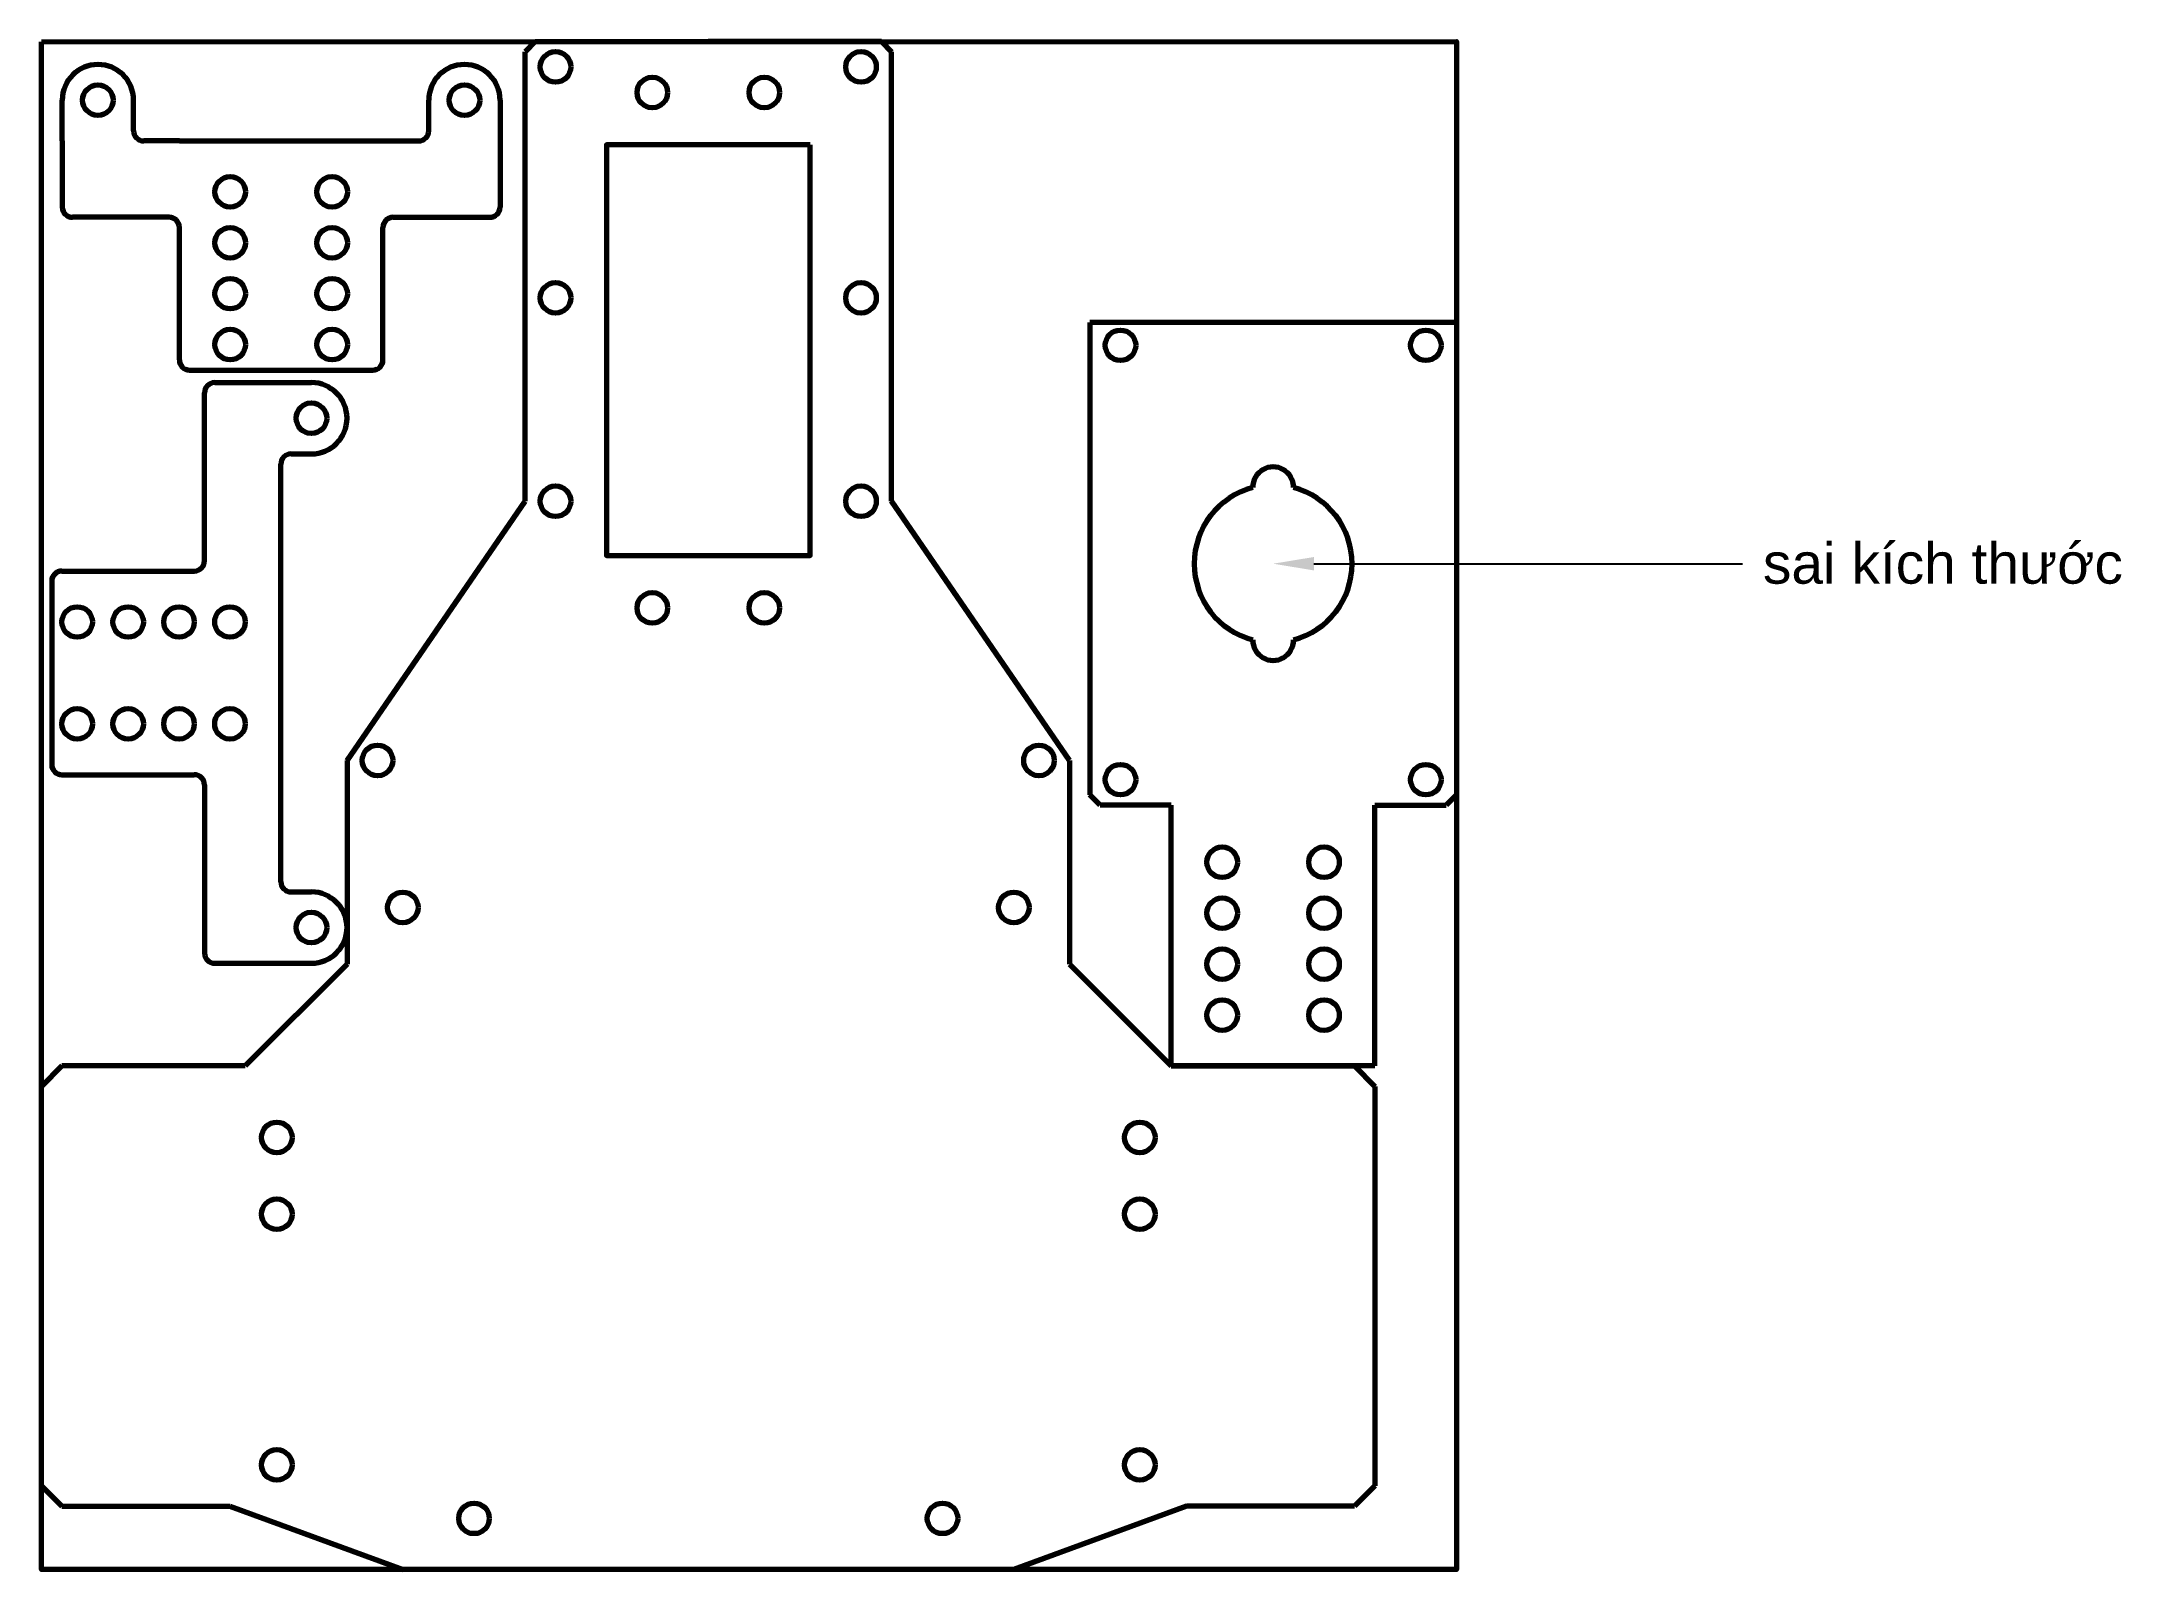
# Model space of a CAD drawing. Header units: millimetres. Extents: x 3728 to 6116, y 673 to 1227.
# Drawn here: x 5911.8 to 6116.1, y 718.5 to 868.5 of the extents above.
import ezdxf
from ezdxf import colors
from ezdxf.entities.mleader import LeaderData, LeaderLine
from ezdxf.math import Vec2, Vec3

# ---------------------------------------------------------------- set-up
doc = ezdxf.new("R2010")
doc.units = ezdxf.units.MM
doc.layers.add('cơ bản', color=7, linetype='Continuous', lineweight=70)
doc.styles.get("Standard").update_dxf_attribs({"font": 'arial.ttf'})

msp = doc.modelspace()

# ---------------------------------------------------------------- linework, layer by layer
at = {"layer": 'cơ bản'}
for p, q in [((5960.3, 868.48), (5959.3, 867.48)), ((5960.3, 868.48), (5977.3, 868.48)), ((5994.3, 868.48), (5977.3, 868.48)), ((5994.3, 868.48), (5995.3, 867.48)), ((5959.3, 823.35), (5959.3, 867.48)), ((5995.3, 823.35), (5995.3, 867.48)), ((5913.85, 858.73), (5913.85, 862.73)), ((5920.85, 859.73), (5920.85, 862.73)), ((5949.85, 859.73), (5949.85, 862.73)), ((5956.85, 862.73), (5956.85, 852.23)), ((5913.85, 858.73), (5913.85, 852.23)), ((5925.35, 858.73), (5921.85, 858.73)), ((5925.35, 858.73), (5945.35, 858.73)), ((5945.35, 858.73), (5948.85, 858.73)), ((5924.35, 851.23), (5914.85, 851.23)), ((5925.35, 837.23), (5925.35, 850.23)), ((5945.35, 837.23), (5945.35, 850.23)), ((5946.35, 851.23), (5955.85, 851.23)), ((6050.77, 840.91), (6014.77, 840.91)), ((6014.77, 840.91), (6014.77, 823.91)), ((6050.77, 840.91), (6050.77, 823.91)), ((5926.35, 836.23), (5944.35, 836.23)), ((5927.82, 817.5), (5927.82, 834)), ((5928.82, 835), (5938.32, 835)), ((5936.32, 828), (5938.32, 828)), ((5935.32, 786), (5935.32, 827)), ((5941.82, 797.91), (5959.3, 823.35)), ((6012.77, 797.91), (5995.3, 823.35)), ((6014.77, 823.91), (6014.77, 794.53)), ((6050.77, 823.91), (6050.77, 794.53)), ((5912.82, 815.5), (5912.82, 797.5)), ((5913.82, 816.5), (5926.82, 816.5)), ((5941.82, 797.91), (5941.82, 777.91)), ((6012.77, 797.91), (6012.77, 777.91)), ((5913.82, 796.5), (5926.82, 796.5)), ((5927.82, 795.5), (5927.82, 779)), ((6015.77, 793.53), (6014.77, 794.53)), ((6022.77, 793.53), (6015.77, 793.53)), ((6022.77, 767.91), (6022.77, 793.53)), ((6042.77, 767.91), (6042.77, 793.53)), ((6042.77, 793.53), (6049.77, 793.53)), ((6050.77, 794.53), (6049.77, 793.53)), ((5936.32, 785), (5938.32, 785)), ((5928.82, 778), (5938.32, 778)), ((5941.82, 777.91), (5931.82, 767.91)), ((6012.77, 777.91), (6022.77, 767.91)), ((5913.82, 767.91), (5911.82, 765.91)), ((5931.82, 767.91), (5913.82, 767.91)), ((6022.77, 767.91), (6040.77, 767.91)), ((6042.77, 767.91), (6022.77, 767.91)), ((6040.77, 767.91), (6042.77, 765.91)), ((6042.77, 765.91), (6042.77, 726.7)), ((5911.82, 726.7), (5913.82, 724.7)), ((6042.77, 726.7), (6040.77, 724.7)), ((5913.82, 724.7), (5930.32, 724.7)), ((5930.32, 724.7), (5947.3, 718.49)), ((6024.27, 724.7), (6007.3, 718.49)), ((6040.77, 724.7), (6024.27, 724.7))]:
    msp.add_line(p, q, dxfattribs=at)
for points in [[(5911.82, 868.47), (6050.77, 868.48), (6050.77, 718.49), (5911.82, 718.49)], [(5987.3, 858.33), (5967.3, 858.33), (5967.3, 818.03), (5987.3, 818.03)]]:
    msp.add_lwpolyline(points, close=True, dxfattribs=at)
for centre in [(5962.3, 865.99), (5992.3, 865.99), (5917.35, 862.73), (5953.35, 862.73), (5971.8, 863.48), (5982.8, 863.48), (5930.35, 853.73), (5940.35, 853.73), (5930.35, 848.73), (5930.35, 848.73), (5940.35, 848.73), (5930.35, 843.73), (5940.35, 843.73), (5962.3, 843.32), (5992.3, 843.32), (5930.35, 838.73), (5940.35, 838.73), (6017.77, 838.66), (6047.77, 838.66), (5938.32, 831.5), (5962.3, 823.35), (5992.3, 823.35), (5915.32, 811.5), (5920.32, 811.5), (5925.32, 811.5), (5925.32, 811.5), (5930.32, 811.5), (5971.8, 812.88), (5982.8, 812.88), (5915.32, 801.5), (5920.32, 801.5), (5925.32, 801.5), (5930.32, 801.5), (5944.82, 797.91), (6009.77, 797.91), (6017.77, 796.02), (6047.77, 796.02), (6027.77, 787.91), (6037.77, 787.91), (6037.77, 787.91), (5947.29, 783.48), (6007.3, 783.48), (6027.77, 782.91), (6037.77, 782.91), (5938.32, 781.5), (6027.77, 777.91), (6037.77, 777.91), (6037.77, 777.91), (6027.77, 772.91), (6037.77, 772.91), (5934.92, 760.9), (6019.67, 760.9), (5934.92, 753.36), (6019.67, 753.36), (5934.92, 728.75), (6019.67, 728.75), (5954.29, 723.5), (6000.3, 723.5)]:
    msp.add_circle(centre, 1.5, dxfattribs=at)
for centre, radius, start, end in [((5917.35, 862.73), 3.5, 0, 180), ((5953.35, 862.73), 3.5, 0, 180), ((5921.85, 859.73), 1, 180, 270), ((5948.85, 859.73), 1, 270, 0), ((5914.85, 852.23), 1, 180, 270), ((5955.85, 852.23), 1, 270, 0), ((5924.35, 850.23), 1, 360, 90), ((5946.35, 850.23), 1, 90, 180), ((5926.35, 837.23), 1, 180, 270), ((5944.35, 837.23), 1, 270, 360), ((5928.82, 834), 1, 90, 180), ((5938.32, 831.5), 3.5, 270, 90), ((5936.32, 827), 1, 90, 180), ((6032.77, 824.72), 2, 359.6419, 180.3581), ((6032.77, 817.22), 7.75, 104.9549, 255.0451), ((6032.77, 817.22), 7.75, 284.9549, 75.0451), ((5926.82, 817.5), 1, 270, 0), ((5913.82, 815.5), 1, 90, 180), ((6032.77, 809.72), 2, 179.6419, 0.3581), ((5913.82, 797.5), 1, 180, 270), ((5926.82, 795.5), 1, 0, 90), ((5936.32, 786), 1, 180, 270), ((5938.32, 781.5), 3.5, 270, 90), ((5928.82, 779), 1, 180, 270)]:
    msp.add_arc(centre, radius, start, end, dxfattribs=at)

# ---------------------------------------------------------------- leaders
ml = msp.add_multileader_mtext('Standard', dxfattribs=at)
ml.set_content('{\\fArial|b0|i0|c163|p34;sai kích thước}', color=256)
ml.set_leader_properties()
ml.build(insert=Vec2(0, 0))
ctx = ml.context
ctx.base_point, ctx.plane_origin = Vec3(6078.87, 817.22), Vec3(6032.77, 817.22)
notes = []
notes.append((ctx, [(0, (1, 1, 0), (6070.87, 817.22), (1, 0), 8, [(0, [(6032.77, 817.22)], 0, [])])]))
ctx.mtext.insert, ctx.mtext.flow_direction = Vec3(6080.87, 819.26), 5
for ctx, leaders in notes:
    for number, flags, end, landing, length, lines in leaders:
        leader = LeaderData()
        leader.index, (leader.has_last_leader_line, leader.has_dogleg_vector, leader.attachment_direction) = number, flags
        leader.last_leader_point, leader.dogleg_vector, leader.dogleg_length = Vec3(end), Vec3(landing), length
        for number, points, colour, breaks in lines:
            line = LeaderLine()
            line.index, line.vertices, line.color, line.breaks = number, Vec3.list(points), colors.encode_raw_color(colour), breaks
            leader.lines.append(line)
        ctx.leaders.append(leader)

doc.saveas('drawing.dxf')
